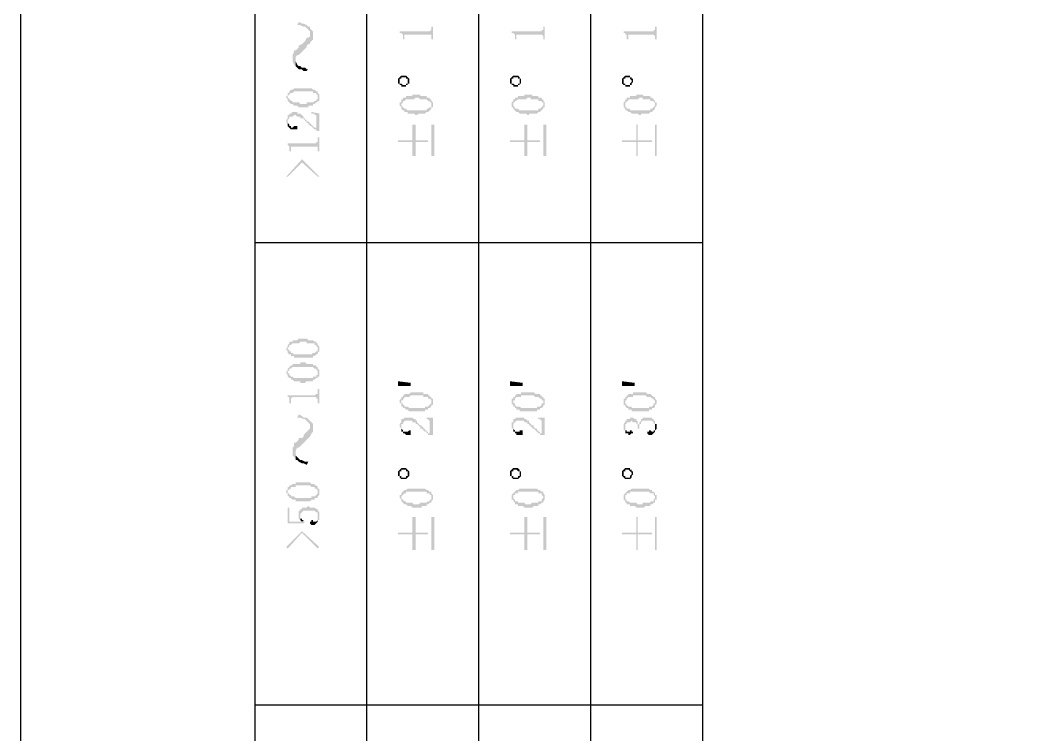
# Model space of a CAD drawing. Header units: millimetres. Extents: x 1448 to 2566, y 1057 to 1416.
# Drawn here: x 2146.13 to 2175.3, y 1375.23 to 1395.66 of the extents above; entities that cross this region are included whole.
import ezdxf

# ---------------------------------------------------------------- set-up
doc = ezdxf.new("R2010")
doc.units = ezdxf.units.MM

msp = doc.modelspace()

# ---------------------------------------------------------------- hatches: boundary and pattern name
at = {"transparency": 33554559}
for points in [[(2154.05303, 1395.52328), (2154.1433, 1395.52328), (2154.23356, 1395.47815), (2154.27869, 1395.47815), (2154.32383, 1395.43302), (2154.32383, 1395.43302), (2154.36896, 1395.38789), (2154.41409, 1395.34275), (2154.41409, 1394.9817), (2154.41409, 1395.02683), (2154.45922, 1395.07196), (2154.50436, 1395.11709), (2154.50436, 1395.34275), (2154.45922, 1395.38789), (2154.41409, 1395.43302), (2154.41409, 1395.47815), (2154.36896, 1395.47815), (2154.32383, 1395.52328), (2154.23356, 1395.56842), (2154.18843, 1395.56842), (2154.09817, 1395.61355)], [(2156.98662, 1395.34275), (2156.98662, 1395.29762), (2157.03176, 1395.29762), (2157.07689, 1395.25249), (2157.07689, 1395.20736), (2157.07689, 1395.11709), (2157.12202, 1395.11709), (2157.12202, 1395.20736), (2157.12202, 1395.25249), (2157.88927, 1395.25249), (2157.88927, 1395.20736), (2157.88927, 1395.11709), (2157.9344, 1395.11709), (2157.9344, 1395.47815), (2157.88927, 1395.47815), (2157.88927, 1395.43302), (2157.88927, 1395.38789), (2157.88927, 1395.38789), (2157.84414, 1395.34275), (2157.799, 1395.34275)], [(2160.19101, 1395.34275), (2160.19101, 1395.29762), (2160.23614, 1395.29762), (2160.28127, 1395.25249), (2160.28127, 1395.20736), (2160.28127, 1395.11709), (2160.32641, 1395.11709), (2160.32641, 1395.20736), (2160.32641, 1395.25249), (2161.04852, 1395.25249), (2161.09365, 1395.20736), (2161.09365, 1395.11709), (2161.13878, 1395.11709), (2161.13878, 1395.47815), (2161.09365, 1395.47815), (2161.09365, 1395.43302), (2161.09365, 1395.38789), (2161.04852, 1395.38789), (2161.04852, 1395.34275), (2161.00339, 1395.34275)], [(2163.39539, 1395.34275), (2163.39539, 1395.29762), (2163.44053, 1395.29762), (2163.44053, 1395.25249), (2163.48566, 1395.25249), (2163.48566, 1395.20736), (2163.48566, 1395.11709), (2163.53079, 1395.11709), (2163.53079, 1395.20736), (2163.53079, 1395.25249), (2164.2529, 1395.25249), (2164.29804, 1395.20736), (2164.29804, 1395.11709), (2164.34317, 1395.11709), (2164.34317, 1395.47815), (2164.29804, 1395.47815), (2164.29804, 1395.43302), (2164.29804, 1395.38789), (2164.2529, 1395.38789), (2164.2529, 1395.34275), (2164.20777, 1395.34275)], [(2153.91764, 1394.57551), (2153.91764, 1394.48524), (2153.96277, 1394.39498), (2154.0079, 1394.34985), (2154.0079, 1394.53038), (2154.0079, 1394.62064), (2154.05303, 1394.66577), (2154.09817, 1394.66577), (2154.1433, 1394.7109), (2154.18843, 1394.75604), (2154.23356, 1394.80117), (2154.27869, 1394.8463), (2154.32383, 1394.89143), (2154.32383, 1394.93656), (2154.36896, 1394.9817), (2154.41409, 1394.9817), (2154.41409, 1395.25249), (2154.41409, 1395.20736), (2154.36896, 1395.16223), (2154.32383, 1395.16223), (2154.27869, 1395.07196), (2154.23356, 1395.02683), (2154.23356, 1395.02683), (2154.18843, 1394.9817), (2154.09817, 1394.93656), (2154.09817, 1394.89143), (2154.05303, 1394.8463), (2154.0079, 1394.80117), (2153.96277, 1394.80117), (2153.96277, 1394.75604), (2153.91764, 1394.66577), (2153.91764, 1394.62064)], [(2154.0079, 1394.34985), (2154.0079, 1394.34985), (2154.05303, 1394.30471), (2154.09817, 1394.25958), (2154.18843, 1394.25958), (2154.23356, 1394.21445), (2154.32383, 1394.21445), (2154.36896, 1394.25958), (2154.32383, 1394.25958), (2154.27869, 1394.30471), (2154.18843, 1394.30471), (2154.1433, 1394.34985), (2154.09817, 1394.34985), (2154.05303, 1394.39498), (2154.0079, 1394.48524), (2154.0079, 1394.53038)], [(2156.94149, 1393.94366), (2156.94149, 1393.89852), (2156.94149, 1393.85339), (2156.98662, 1393.85339), (2156.98662, 1393.80826), (2156.98662, 1393.94366), (2156.98662, 1393.98879), (2157.03176, 1393.98879), (2157.03176, 1394.03392), (2157.16715, 1394.03392), (2157.16715, 1393.98879), (2157.21229, 1393.98879), (2157.21229, 1393.94366), (2157.21229, 1393.80826), (2157.21229, 1393.85339), (2157.25742, 1393.85339), (2157.25742, 1393.89852), (2157.25742, 1393.94366), (2157.25742, 1393.98879), (2157.25742, 1393.98879), (2157.21229, 1394.03392), (2157.21229, 1394.03392), (2157.16715, 1394.07905), (2157.03176, 1394.07905), (2156.98662, 1394.03392), (2156.98662, 1394.03392), (2156.94149, 1393.98879)], [(2160.14588, 1393.94366), (2160.14588, 1393.89852), (2160.14588, 1393.85339), (2160.19101, 1393.85339), (2160.19101, 1393.80826), (2160.19101, 1393.94366), (2160.19101, 1393.98879), (2160.23614, 1393.98879), (2160.23614, 1394.03392), (2160.37154, 1394.03392), (2160.37154, 1393.98879), (2160.41667, 1393.98879), (2160.41667, 1393.94366), (2160.41667, 1393.80826), (2160.41667, 1393.85339), (2160.4618, 1393.85339), (2160.4618, 1393.89852), (2160.4618, 1393.94366), (2160.4618, 1393.98879), (2160.41667, 1393.98879), (2160.41667, 1394.03392), (2160.41667, 1394.03392), (2160.37154, 1394.07905), (2160.23614, 1394.07905), (2160.19101, 1394.03392), (2160.19101, 1394.03392), (2160.14588, 1393.98879)], [(2163.35026, 1393.94366), (2163.35026, 1393.89852), (2163.35026, 1393.85339), (2163.35026, 1393.85339), (2163.39539, 1393.80826), (2163.39539, 1393.94366), (2163.39539, 1393.98879), (2163.44053, 1393.98879), (2163.44053, 1394.03392), (2163.57592, 1394.03392), (2163.57592, 1393.98879), (2163.57592, 1393.98879), (2163.62105, 1393.94366), (2163.62105, 1393.80826), (2163.62105, 1393.85339), (2163.62105, 1393.85339), (2163.66619, 1393.89852), (2163.66619, 1393.94366), (2163.66619, 1393.98879), (2163.62105, 1393.98879), (2163.62105, 1394.03392), (2163.57592, 1394.03392), (2163.57592, 1394.07905), (2163.44053, 1394.07905), (2163.39539, 1394.03392), (2163.39539, 1394.03392), (2163.35026, 1393.98879)], [(2153.73711, 1393.4472), (2153.73711, 1393.4472), (2153.78224, 1393.40207), (2153.78224, 1393.35694), (2153.78224, 1393.49234), (2153.78224, 1393.49234), (2153.82737, 1393.53747), (2153.82737, 1393.53747), (2153.87251, 1393.5826), (2153.91764, 1393.5826), (2153.96277, 1393.62773), (2154.50436, 1393.62773), (2154.50436, 1393.5826), (2154.59462, 1393.5826), (2154.59462, 1393.53747), (2154.63975, 1393.53747), (2154.63975, 1393.49234), (2154.63975, 1393.4472), (2154.63975, 1393.62773), (2154.59462, 1393.62773), (2154.54949, 1393.67286), (2154.50436, 1393.67286), (2154.45922, 1393.718), (2153.96277, 1393.718), (2153.91764, 1393.67286), (2153.87251, 1393.67286), (2153.82737, 1393.62773), (2153.82737, 1393.5826), (2153.78224, 1393.5826), (2153.78224, 1393.49234), (2153.73711, 1393.49234)], [(2156.98662, 1393.80826), (2157.03176, 1393.80826), (2157.03176, 1393.76313), (2157.16715, 1393.76313), (2157.16715, 1393.80826), (2157.21229, 1393.80826), (2157.21229, 1393.94366), (2157.21229, 1393.89852), (2157.21229, 1393.85339), (2157.16715, 1393.85339), (2157.16715, 1393.80826), (2157.07689, 1393.80826), (2157.03176, 1393.85339), (2156.98662, 1393.85339), (2156.98662, 1393.94366), (2156.98662, 1393.94366)], [(2160.19101, 1393.80826), (2160.23614, 1393.80826), (2160.23614, 1393.76313), (2160.37154, 1393.76313), (2160.37154, 1393.80826), (2160.41667, 1393.80826), (2160.41667, 1393.94366), (2160.41667, 1393.89852), (2160.41667, 1393.85339), (2160.37154, 1393.85339), (2160.37154, 1393.80826), (2160.28127, 1393.80826), (2160.23614, 1393.85339), (2160.19101, 1393.85339), (2160.19101, 1393.94366), (2160.19101, 1393.94366)], [(2163.39539, 1393.80826), (2163.44053, 1393.80826), (2163.44053, 1393.76313), (2163.57592, 1393.76313), (2163.57592, 1393.80826), (2163.62105, 1393.80826), (2163.62105, 1393.94366), (2163.62105, 1393.89852), (2163.62105, 1393.89852), (2163.57592, 1393.85339), (2163.57592, 1393.80826), (2163.44053, 1393.80826), (2163.44053, 1393.85339), (2163.39539, 1393.85339), (2163.39539, 1393.94366), (2163.39539, 1393.94366)], [(2153.78224, 1393.35694), (2153.82737, 1393.31181), (2153.82737, 1393.31181), (2153.87251, 1393.26667), (2153.91764, 1393.26667), (2153.96277, 1393.22154), (2154.05303, 1393.22154), (2154.09817, 1393.17641), (2154.36896, 1393.17641), (2154.36896, 1393.22154), (2154.50436, 1393.22154), (2154.50436, 1393.26667), (2154.54949, 1393.26667), (2154.59462, 1393.31181), (2154.63975, 1393.31181), (2154.63975, 1393.35694), (2154.68488, 1393.35694), (2154.68488, 1393.40207), (2154.68488, 1393.4472), (2154.68488, 1393.49234), (2154.68488, 1393.53747), (2154.68488, 1393.53747), (2154.63975, 1393.5826), (2154.63975, 1393.4472), (2154.63975, 1393.40207), (2154.59462, 1393.40207), (2154.59462, 1393.35694), (2154.54949, 1393.35694), (2154.50436, 1393.31181), (2154.32383, 1393.31181), (2154.32383, 1393.26667), (2154.1433, 1393.26667), (2154.09817, 1393.31181), (2153.91764, 1393.31181), (2153.91764, 1393.35694), (2153.87251, 1393.35694), (2153.82737, 1393.40207), (2153.82737, 1393.40207), (2153.78224, 1393.4472), (2153.78224, 1393.4472)], [(2156.98662, 1393.26667), (2156.98662, 1393.22154), (2156.98662, 1393.22154), (2157.03176, 1393.17641), (2157.03176, 1393.13128), (2157.03176, 1393.26667), (2157.03176, 1393.26667), (2157.07689, 1393.31181), (2157.07689, 1393.35694), (2157.12202, 1393.35694), (2157.16715, 1393.40207), (2157.39281, 1393.40207), (2157.43795, 1393.4472), (2157.52821, 1393.4472), (2157.57334, 1393.40207), (2157.75387, 1393.40207), (2157.799, 1393.35694), (2157.84414, 1393.35694), (2157.84414, 1393.31181), (2157.88927, 1393.31181), (2157.88927, 1393.26667), (2157.88927, 1393.40207), (2157.84414, 1393.40207), (2157.84414, 1393.4472), (2157.75387, 1393.4472), (2157.75387, 1393.49234), (2157.57334, 1393.49234), (2157.57334, 1393.53747), (2157.34768, 1393.53747), (2157.34768, 1393.49234), (2157.16715, 1393.49234), (2157.16715, 1393.4472), (2157.07689, 1393.4472), (2157.07689, 1393.40207), (2157.03176, 1393.40207), (2157.03176, 1393.35694), (2157.03176, 1393.31181), (2156.98662, 1393.31181)], [(2160.19101, 1393.26667), (2160.19101, 1393.22154), (2160.19101, 1393.17641), (2160.23614, 1393.17641), (2160.23614, 1393.13128), (2160.23614, 1393.26667), (2160.23614, 1393.31181), (2160.28127, 1393.31181), (2160.28127, 1393.35694), (2160.32641, 1393.35694), (2160.37154, 1393.40207), (2160.5972, 1393.40207), (2160.64233, 1393.4472), (2160.7326, 1393.4472), (2160.7326, 1393.40207), (2160.95826, 1393.40207), (2160.95826, 1393.35694), (2161.04852, 1393.35694), (2161.04852, 1393.31181), (2161.09365, 1393.31181), (2161.09365, 1393.26667), (2161.09365, 1393.40207), (2161.04852, 1393.40207), (2161.04852, 1393.4472), (2160.95826, 1393.4472), (2160.95826, 1393.49234), (2160.77773, 1393.49234), (2160.77773, 1393.53747), (2160.55207, 1393.53747), (2160.55207, 1393.49234), (2160.37154, 1393.49234), (2160.37154, 1393.4472), (2160.28127, 1393.4472), (2160.28127, 1393.40207), (2160.23614, 1393.40207), (2160.23614, 1393.35694), (2160.23614, 1393.35694), (2160.19101, 1393.31181)], [(2163.39539, 1393.26667), (2163.39539, 1393.22154), (2163.39539, 1393.17641), (2163.39539, 1393.17641), (2163.44053, 1393.13128), (2163.44053, 1393.26667), (2163.44053, 1393.31181), (2163.48566, 1393.31181), (2163.48566, 1393.35694), (2163.53079, 1393.35694), (2163.53079, 1393.40207), (2163.80158, 1393.40207), (2163.84672, 1393.4472), (2163.93698, 1393.4472), (2163.93698, 1393.40207), (2164.16264, 1393.40207), (2164.16264, 1393.35694), (2164.2529, 1393.35694), (2164.2529, 1393.31181), (2164.29804, 1393.31181), (2164.29804, 1393.26667), (2164.29804, 1393.35694), (2164.2529, 1393.40207), (2164.2529, 1393.40207), (2164.20777, 1393.4472), (2164.16264, 1393.4472), (2164.16264, 1393.49234), (2163.98211, 1393.49234), (2163.93698, 1393.53747), (2163.75645, 1393.53747), (2163.75645, 1393.49234), (2163.57592, 1393.49234), (2163.57592, 1393.4472), (2163.48566, 1393.4472), (2163.48566, 1393.40207), (2163.44053, 1393.40207), (2163.44053, 1393.35694), (2163.44053, 1393.35694), (2163.39539, 1393.31181)], [(2157.03176, 1393.13128), (2157.07689, 1393.08615), (2157.12202, 1393.08615), (2157.12202, 1393.04101), (2157.21229, 1393.04101), (2157.21229, 1392.99588), (2157.39281, 1392.99588), (2157.43795, 1392.95075), (2157.48308, 1392.95075), (2157.52821, 1392.99588), (2157.70874, 1392.99588), (2157.75387, 1393.04101), (2157.799, 1393.04101), (2157.84414, 1393.08615), (2157.84414, 1393.08615), (2157.88927, 1393.13128), (2157.88927, 1393.17641), (2157.9344, 1393.17641), (2157.9344, 1393.22154), (2157.9344, 1393.26667), (2157.9344, 1393.31181), (2157.9344, 1393.31181), (2157.88927, 1393.35694), (2157.88927, 1393.22154), (2157.88927, 1393.17641), (2157.84414, 1393.17641), (2157.799, 1393.13128), (2157.75387, 1393.13128), (2157.75387, 1393.08615), (2157.21229, 1393.08615), (2157.16715, 1393.13128), (2157.12202, 1393.13128), (2157.07689, 1393.17641), (2157.07689, 1393.17641), (2157.03176, 1393.22154), (2157.03176, 1393.26667)], [(2160.23614, 1393.13128), (2160.28127, 1393.08615), (2160.28127, 1393.08615), (2160.32641, 1393.04101), (2160.37154, 1393.04101), (2160.41667, 1392.99588), (2160.5972, 1392.99588), (2160.64233, 1392.95075), (2160.68746, 1392.95075), (2160.68746, 1392.99588), (2160.91312, 1392.99588), (2160.95826, 1393.04101), (2161.00339, 1393.04101), (2161.04852, 1393.08615), (2161.04852, 1393.08615), (2161.09365, 1393.13128), (2161.09365, 1393.17641), (2161.13878, 1393.17641), (2161.13878, 1393.22154), (2161.13878, 1393.26667), (2161.13878, 1393.31181), (2161.13878, 1393.31181), (2161.09365, 1393.35694), (2161.09365, 1393.22154), (2161.09365, 1393.22154), (2161.04852, 1393.17641), (2161.04852, 1393.17641), (2161.00339, 1393.13128), (2160.95826, 1393.13128), (2160.95826, 1393.08615), (2160.41667, 1393.08615), (2160.37154, 1393.13128), (2160.28127, 1393.13128), (2160.28127, 1393.17641), (2160.28127, 1393.17641), (2160.23614, 1393.22154), (2160.23614, 1393.26667)], [(2163.44053, 1393.13128), (2163.44053, 1393.08615), (2163.48566, 1393.08615), (2163.53079, 1393.04101), (2163.57592, 1393.04101), (2163.62105, 1392.99588), (2163.80158, 1392.99588), (2163.84672, 1392.95075), (2163.89185, 1392.95075), (2163.89185, 1392.99588), (2164.11751, 1392.99588), (2164.16264, 1393.04101), (2164.20777, 1393.04101), (2164.2529, 1393.08615), (2164.2529, 1393.08615), (2164.29804, 1393.13128), (2164.29804, 1393.17641), (2164.29804, 1393.17641), (2164.34317, 1393.22154), (2164.34317, 1393.26667), (2164.34317, 1393.31181), (2164.29804, 1393.31181), (2164.29804, 1393.35694), (2164.29804, 1393.22154), (2164.29804, 1393.22154), (2164.2529, 1393.17641), (2164.2529, 1393.17641), (2164.20777, 1393.13128), (2164.16264, 1393.13128), (2164.16264, 1393.08615), (2163.57592, 1393.08615), (2163.57592, 1393.13128), (2163.48566, 1393.13128), (2163.48566, 1393.17641), (2163.44053, 1393.17641), (2163.44053, 1393.22154), (2163.44053, 1393.26667)], [(2153.73711, 1392.77022), (2153.73711, 1392.72509), (2153.78224, 1392.72509), (2153.78224, 1392.63482), (2153.78224, 1392.77022), (2153.78224, 1392.81535), (2153.78224, 1392.81535), (2153.82737, 1392.86048), (2153.82737, 1392.90562), (2153.91764, 1392.90562), (2153.96277, 1392.95075), (2154.0079, 1392.95075), (2154.05303, 1392.90562), (2154.1433, 1392.90562), (2154.1433, 1392.86048), (2154.23356, 1392.86048), (2154.23356, 1392.81535), (2154.27869, 1392.81535), (2154.27869, 1392.77022), (2154.32383, 1392.77022), (2154.32383, 1392.72509), (2154.36896, 1392.72509), (2154.36896, 1392.67996), (2154.41409, 1392.67996), (2154.41409, 1392.63482), (2154.45922, 1392.63482), (2154.50436, 1392.58969), (2154.50436, 1392.58969), (2154.54949, 1392.54456), (2154.59462, 1392.54456), (2154.59462, 1392.49943), (2154.59462, 1392.58969), (2154.54949, 1392.58969), (2154.50436, 1392.63482), (2154.50436, 1392.63482), (2154.45922, 1392.67996), (2154.45922, 1392.67996), (2154.41409, 1392.72509), (2154.41409, 1392.72509), (2154.36896, 1392.77022), (2154.32383, 1392.77022), (2154.32383, 1392.81535), (2154.27869, 1392.81535), (2154.27869, 1392.86048), (2154.23356, 1392.86048), (2154.23356, 1392.90562), (2154.23356, 1392.90562), (2154.18843, 1392.95075), (2154.18843, 1392.95075), (2154.1433, 1392.99588), (2154.05303, 1392.99588), (2154.05303, 1393.04101), (2153.91764, 1393.04101), (2153.87251, 1392.99588), (2153.82737, 1392.99588), (2153.82737, 1392.95075), (2153.78224, 1392.95075), (2153.78224, 1392.90562), (2153.78224, 1392.86048), (2153.78224, 1392.86048), (2153.73711, 1392.81535)], [(2154.45922, 1393.04101), (2154.45922, 1392.99588), (2154.54949, 1392.99588), (2154.54949, 1392.95075), (2154.59462, 1392.95075), (2154.59462, 1392.90562), (2154.59462, 1392.49943), (2154.68488, 1392.49943), (2154.68488, 1392.99588)], [(2153.78224, 1392.63482), (2153.78224, 1392.63482), (2153.82737, 1392.58969), (2153.82737, 1392.58969), (2153.87251, 1392.54456), (2154.05303, 1392.54456), (2154.05303, 1392.63482), (2153.96277, 1392.63482), (2153.91764, 1392.58969), (2153.87251, 1392.58969), (2153.87251, 1392.63482), (2153.82737, 1392.63482), (2153.82737, 1392.67996), (2153.82737, 1392.67996), (2153.78224, 1392.72509), (2153.78224, 1392.77022)], [(2156.94149, 1392.22863), (2156.94149, 1392.1835), (2157.34768, 1392.1835), (2157.34768, 1391.77731), (2157.43795, 1391.77731), (2157.43795, 1392.1835), (2157.799, 1392.1835), (2157.799, 1392.22863), (2157.43795, 1392.22863), (2157.43795, 1392.67996), (2157.34768, 1392.67996), (2157.34768, 1392.22863)], [(2157.97953, 1391.77731), (2157.97953, 1392.67996), (2157.88927, 1392.67996), (2157.88927, 1391.77731)], [(2160.14588, 1392.22863), (2160.14588, 1392.1835), (2160.55207, 1392.1835), (2160.55207, 1391.77731), (2160.64233, 1391.77731), (2160.64233, 1392.1835), (2161.00339, 1392.1835), (2161.00339, 1392.22863), (2160.64233, 1392.22863), (2160.64233, 1392.67996), (2160.55207, 1392.67996), (2160.55207, 1392.22863)], [(2161.18392, 1391.77731), (2161.18392, 1392.67996), (2161.09365, 1392.67996), (2161.09365, 1391.77731)], [(2163.35026, 1392.22863), (2163.35026, 1392.1835), (2163.75645, 1392.1835), (2163.75645, 1391.77731), (2163.80158, 1391.77731), (2163.80158, 1392.1835), (2164.20777, 1392.1835), (2164.20777, 1392.22863), (2163.80158, 1392.22863), (2163.80158, 1392.67996), (2163.75645, 1392.67996), (2163.75645, 1392.22863)], [(2164.34317, 1391.77731), (2164.34317, 1392.67996), (2164.29804, 1392.67996), (2164.29804, 1391.77731)], [(2153.73711, 1392.13837), (2153.78224, 1392.13837), (2153.78224, 1392.09324), (2153.78224, 1392.09324), (2153.82737, 1392.04811), (2153.82737, 1392.00297), (2153.82737, 1391.91271), (2153.87251, 1391.91271), (2153.87251, 1392.04811), (2154.63975, 1392.04811), (2154.63975, 1392.00297), (2154.63975, 1391.91271), (2154.68488, 1391.91271), (2154.68488, 1392.3189), (2154.63975, 1392.3189), (2154.63975, 1392.22863), (2154.63975, 1392.1835), (2154.59462, 1392.1835), (2154.59462, 1392.13837), (2154.54949, 1392.13837)], [(2153.73711, 1391.19059), (2153.78224, 1391.19059), (2154.18843, 1391.59678), (2154.63975, 1391.19059), (2154.68488, 1391.19059), (2154.18843, 1391.68705)], [(2153.73711, 1386.28537), (2153.73711, 1386.24024), (2153.73711, 1386.24024), (2153.78224, 1386.19511), (2153.78224, 1386.14998), (2153.78224, 1386.28537), (2153.78224, 1386.28537), (2153.82737, 1386.3305), (2153.82737, 1386.37564), (2153.87251, 1386.37564), (2153.91764, 1386.42077), (2154.09817, 1386.42077), (2154.1433, 1386.4659), (2154.32383, 1386.4659), (2154.32383, 1386.42077), (2154.54949, 1386.42077), (2154.54949, 1386.37564), (2154.59462, 1386.37564), (2154.59462, 1386.3305), (2154.63975, 1386.3305), (2154.63975, 1386.28537), (2154.63975, 1386.42077), (2154.59462, 1386.42077), (2154.59462, 1386.4659), (2154.54949, 1386.4659), (2154.50436, 1386.51103), (2154.36896, 1386.51103), (2154.32383, 1386.55616), (2154.09817, 1386.55616), (2154.05303, 1386.51103), (2153.91764, 1386.51103), (2153.91764, 1386.4659), (2153.82737, 1386.4659), (2153.82737, 1386.42077), (2153.82737, 1386.42077), (2153.78224, 1386.37564), (2153.78224, 1386.3305), (2153.78224, 1386.3305)], [(2153.78224, 1386.14998), (2153.82737, 1386.10484), (2153.87251, 1386.10484), (2153.87251, 1386.05971), (2153.96277, 1386.05971), (2153.96277, 1386.01458), (2154.50436, 1386.01458), (2154.50436, 1386.05971), (2154.54949, 1386.05971), (2154.59462, 1386.10484), (2154.63975, 1386.10484), (2154.63975, 1386.14998), (2154.63975, 1386.14998), (2154.68488, 1386.19511), (2154.68488, 1386.24024), (2154.68488, 1386.28537), (2154.68488, 1386.3305), (2154.68488, 1386.3305), (2154.63975, 1386.37564), (2154.63975, 1386.24024), (2154.63975, 1386.19511), (2154.59462, 1386.19511), (2154.54949, 1386.14998), (2154.50436, 1386.14998), (2154.45922, 1386.10484), (2153.96277, 1386.10484), (2153.91764, 1386.14998), (2153.87251, 1386.14998), (2153.87251, 1386.19511), (2153.82737, 1386.19511), (2153.82737, 1386.24024), (2153.78224, 1386.24024), (2153.78224, 1386.28537)], [(2153.73711, 1385.60839), (2153.73711, 1385.56326), (2153.73711, 1385.56326), (2153.78224, 1385.51813), (2153.78224, 1385.47299), (2153.78224, 1385.60839), (2153.78224, 1385.60839), (2153.82737, 1385.65352), (2153.82737, 1385.69865), (2153.87251, 1385.69865), (2153.91764, 1385.74379), (2154.50436, 1385.74379), (2154.54949, 1385.69865), (2154.59462, 1385.69865), (2154.59462, 1385.65352), (2154.63975, 1385.65352), (2154.63975, 1385.60839), (2154.63975, 1385.74379), (2154.59462, 1385.74379), (2154.59462, 1385.78892), (2154.50436, 1385.78892), (2154.50436, 1385.83405), (2154.32383, 1385.83405), (2154.27869, 1385.87918), (2154.1433, 1385.87918), (2154.1433, 1385.83405), (2153.91764, 1385.83405), (2153.91764, 1385.78892), (2153.87251, 1385.78892), (2153.82737, 1385.74379), (2153.82737, 1385.74379), (2153.78224, 1385.69865), (2153.78224, 1385.65352), (2153.78224, 1385.65352)], [(2153.78224, 1385.47299), (2153.82737, 1385.42786), (2153.87251, 1385.42786), (2153.87251, 1385.38273), (2153.91764, 1385.38273), (2153.96277, 1385.3376), (2154.1433, 1385.3376), (2154.1433, 1385.29246), (2154.27869, 1385.29246), (2154.32383, 1385.3376), (2154.50436, 1385.3376), (2154.50436, 1385.38273), (2154.54949, 1385.38273), (2154.59462, 1385.42786), (2154.63975, 1385.42786), (2154.63975, 1385.47299), (2154.68488, 1385.47299), (2154.68488, 1385.51813), (2154.68488, 1385.60839), (2154.68488, 1385.65352), (2154.68488, 1385.65352), (2154.63975, 1385.69865), (2154.63975, 1385.56326), (2154.63975, 1385.51813), (2154.59462, 1385.51813), (2154.59462, 1385.47299), (2154.50436, 1385.47299), (2154.50436, 1385.42786), (2153.96277, 1385.42786), (2153.91764, 1385.47299), (2153.87251, 1385.47299), (2153.82737, 1385.51813), (2153.82737, 1385.56326), (2153.78224, 1385.56326), (2153.78224, 1385.60839)], [(2156.94149, 1385.3376), (2157.30255, 1385.29246), (2157.30255, 1385.2022), (2156.94149, 1385.2022)], [(2160.14588, 1385.3376), (2160.50693, 1385.29246), (2160.50693, 1385.2022), (2160.14588, 1385.2022)], [(2163.35026, 1385.3376), (2163.71132, 1385.29246), (2163.71132, 1385.2022), (2163.35026, 1385.2022)], [(2153.73711, 1384.93141), (2153.78224, 1384.93141), (2153.78224, 1384.88627), (2153.82737, 1384.88627), (2153.82737, 1384.84114), (2153.82737, 1384.70575), (2153.87251, 1384.70575), (2153.87251, 1384.84114), (2153.87251, 1384.84114), (2153.91764, 1384.88627), (2154.59462, 1384.88627), (2154.59462, 1384.84114), (2154.63975, 1384.84114), (2154.63975, 1384.70575), (2154.68488, 1384.70575), (2154.68488, 1385.11194), (2154.63975, 1385.11194), (2154.63975, 1385.02167), (2154.63975, 1384.97654), (2154.59462, 1384.97654), (2154.54949, 1384.93141)], [(2156.98662, 1384.75088), (2156.98662, 1384.70575), (2157.03176, 1384.70575), (2157.03176, 1384.66061), (2157.03176, 1384.61548), (2157.03176, 1384.75088), (2157.03176, 1384.79601), (2157.07689, 1384.79601), (2157.07689, 1384.84114), (2157.12202, 1384.84114), (2157.12202, 1384.88627), (2157.25742, 1384.88627), (2157.30255, 1384.93141), (2157.66361, 1384.93141), (2157.66361, 1384.88627), (2157.799, 1384.88627), (2157.799, 1384.84114), (2157.84414, 1384.84114), (2157.88927, 1384.79601), (2157.88927, 1384.75088), (2157.88927, 1384.88627), (2157.84414, 1384.88627), (2157.84414, 1384.93141), (2157.799, 1384.93141), (2157.799, 1384.97654), (2157.66361, 1384.97654), (2157.66361, 1385.02167), (2157.30255, 1385.02167), (2157.25742, 1384.97654), (2157.12202, 1384.97654), (2157.12202, 1384.93141), (2157.07689, 1384.93141), (2157.07689, 1384.88627), (2157.03176, 1384.88627), (2157.03176, 1384.84114), (2157.03176, 1384.84114), (2156.98662, 1384.79601)], [(2160.19101, 1384.75088), (2160.19101, 1384.70575), (2160.19101, 1384.70575), (2160.23614, 1384.66061), (2160.23614, 1384.61548), (2160.23614, 1384.75088), (2160.23614, 1384.79601), (2160.28127, 1384.79601), (2160.28127, 1384.84114), (2160.28127, 1384.84114), (2160.32641, 1384.88627), (2160.4618, 1384.88627), (2160.4618, 1384.93141), (2160.82286, 1384.93141), (2160.86799, 1384.88627), (2160.95826, 1384.88627), (2161.00339, 1384.84114), (2161.04852, 1384.84114), (2161.04852, 1384.79601), (2161.09365, 1384.79601), (2161.09365, 1384.75088), (2161.09365, 1384.88627), (2161.04852, 1384.88627), (2161.04852, 1384.93141), (2161.00339, 1384.93141), (2161.00339, 1384.97654), (2160.86799, 1384.97654), (2160.82286, 1385.02167), (2160.4618, 1385.02167), (2160.4618, 1384.97654), (2160.32641, 1384.97654), (2160.32641, 1384.93141), (2160.28127, 1384.93141), (2160.28127, 1384.88627), (2160.23614, 1384.88627), (2160.23614, 1384.84114), (2160.19101, 1384.84114)], [(2163.39539, 1384.75088), (2163.39539, 1384.70575), (2163.39539, 1384.66061), (2163.44053, 1384.66061), (2163.44053, 1384.61548), (2163.44053, 1384.75088), (2163.44053, 1384.79601), (2163.48566, 1384.79601), (2163.48566, 1384.84114), (2163.48566, 1384.84114), (2163.53079, 1384.88627), (2163.66619, 1384.88627), (2163.66619, 1384.93141), (2164.02724, 1384.93141), (2164.07238, 1384.88627), (2164.16264, 1384.88627), (2164.20777, 1384.84114), (2164.2529, 1384.84114), (2164.2529, 1384.79601), (2164.29804, 1384.79601), (2164.29804, 1384.75088), (2164.29804, 1384.88627), (2164.2529, 1384.88627), (2164.20777, 1384.93141), (2164.20777, 1384.93141), (2164.16264, 1384.97654), (2164.07238, 1384.97654), (2164.02724, 1385.02167), (2163.66619, 1385.02167), (2163.66619, 1384.97654), (2163.53079, 1384.97654), (2163.53079, 1384.93141), (2163.48566, 1384.93141), (2163.48566, 1384.88627), (2163.44053, 1384.88627), (2163.44053, 1384.84114), (2163.39539, 1384.84114)], [(2157.03176, 1384.61548), (2157.07689, 1384.61548), (2157.07689, 1384.57035), (2157.12202, 1384.57035), (2157.16715, 1384.52522), (2157.21229, 1384.52522), (2157.25742, 1384.48009), (2157.70874, 1384.48009), (2157.70874, 1384.52522), (2157.799, 1384.52522), (2157.799, 1384.57035), (2157.84414, 1384.57035), (2157.88927, 1384.61548), (2157.88927, 1384.66061), (2157.9344, 1384.66061), (2157.9344, 1384.70575), (2157.9344, 1384.75088), (2157.9344, 1384.79601), (2157.9344, 1384.84114), (2157.88927, 1384.84114), (2157.88927, 1384.88627), (2157.88927, 1384.70575), (2157.88927, 1384.70575), (2157.84414, 1384.66061), (2157.84414, 1384.66061), (2157.799, 1384.61548), (2157.70874, 1384.61548), (2157.70874, 1384.57035), (2157.25742, 1384.57035), (2157.21229, 1384.61548), (2157.12202, 1384.61548), (2157.12202, 1384.66061), (2157.07689, 1384.66061), (2157.07689, 1384.70575), (2157.03176, 1384.70575), (2157.03176, 1384.75088)], [(2160.23614, 1384.61548), (2160.28127, 1384.61548), (2160.28127, 1384.57035), (2160.32641, 1384.57035), (2160.32641, 1384.52522), (2160.41667, 1384.52522), (2160.41667, 1384.48009), (2160.91312, 1384.48009), (2160.91312, 1384.52522), (2161.00339, 1384.52522), (2161.00339, 1384.57035), (2161.04852, 1384.57035), (2161.09365, 1384.61548), (2161.09365, 1384.66061), (2161.13878, 1384.66061), (2161.13878, 1384.70575), (2161.13878, 1384.75088), (2161.13878, 1384.79601), (2161.13878, 1384.84114), (2161.09365, 1384.84114), (2161.09365, 1384.88627), (2161.09365, 1384.70575), (2161.04852, 1384.70575), (2161.04852, 1384.66061), (2161.04852, 1384.66061), (2161.00339, 1384.61548), (2160.91312, 1384.61548), (2160.91312, 1384.57035), (2160.4618, 1384.57035), (2160.41667, 1384.61548), (2160.32641, 1384.61548), (2160.28127, 1384.66061), (2160.28127, 1384.70575), (2160.23614, 1384.70575), (2160.23614, 1384.75088)], [(2163.44053, 1384.61548), (2163.44053, 1384.61548), (2163.48566, 1384.57035), (2163.53079, 1384.57035), (2163.53079, 1384.52522), (2163.62105, 1384.52522), (2163.62105, 1384.48009), (2164.11751, 1384.48009), (2164.11751, 1384.52522), (2164.20777, 1384.52522), (2164.20777, 1384.57035), (2164.2529, 1384.57035), (2164.29804, 1384.61548), (2164.29804, 1384.66061), (2164.29804, 1384.66061), (2164.34317, 1384.70575), (2164.34317, 1384.75088), (2164.34317, 1384.79601), (2164.34317, 1384.79601), (2164.29804, 1384.84114), (2164.29804, 1384.88627), (2164.29804, 1384.70575), (2164.2529, 1384.70575), (2164.2529, 1384.66061), (2164.2529, 1384.66061), (2164.20777, 1384.61548), (2164.11751, 1384.61548), (2164.11751, 1384.57035), (2163.62105, 1384.57035), (2163.62105, 1384.61548), (2163.53079, 1384.61548), (2163.48566, 1384.66061), (2163.48566, 1384.66061), (2163.44053, 1384.70575), (2163.44053, 1384.75088)], [(2154.05303, 1384.29956), (2154.1433, 1384.29956), (2154.23356, 1384.25442), (2154.27869, 1384.25442), (2154.32383, 1384.20929), (2154.32383, 1384.20929), (2154.36896, 1384.16416), (2154.41409, 1384.11903), (2154.41409, 1383.75797), (2154.41409, 1383.75797), (2154.45922, 1383.84823), (2154.50436, 1383.89337), (2154.50436, 1384.11903), (2154.45922, 1384.16416), (2154.41409, 1384.20929), (2154.41409, 1384.20929), (2154.36896, 1384.25442), (2154.32383, 1384.29956), (2154.23356, 1384.29956), (2154.18843, 1384.34469), (2154.09817, 1384.38982)], [(2156.98662, 1384.0739), (2156.98662, 1384.02876), (2156.98662, 1384.02876), (2157.03176, 1383.98363), (2157.03176, 1383.9385), (2157.03176, 1384.0739), (2157.03176, 1384.11903), (2157.07689, 1384.11903), (2157.07689, 1384.16416), (2157.12202, 1384.16416), (2157.12202, 1384.20929), (2157.34768, 1384.20929), (2157.34768, 1384.16416), (2157.43795, 1384.16416), (2157.43795, 1384.11903), (2157.48308, 1384.11903), (2157.52821, 1384.0739), (2157.52821, 1384.0739), (2157.57334, 1384.02876), (2157.57334, 1383.98363), (2157.61848, 1383.98363), (2157.66361, 1383.9385), (2157.66361, 1383.9385), (2157.70874, 1383.89337), (2157.75387, 1383.89337), (2157.75387, 1383.84823), (2157.799, 1383.84823), (2157.799, 1383.8031), (2157.84414, 1383.8031), (2157.84414, 1383.84823), (2157.799, 1383.84823), (2157.799, 1383.89337), (2157.75387, 1383.89337), (2157.75387, 1383.9385), (2157.70874, 1383.9385), (2157.70874, 1383.98363), (2157.66361, 1383.98363), (2157.66361, 1384.02876), (2157.61848, 1384.02876), (2157.61848, 1384.0739), (2157.57334, 1384.0739), (2157.52821, 1384.11903), (2157.52821, 1384.11903), (2157.48308, 1384.16416), (2157.48308, 1384.20929), (2157.43795, 1384.20929), (2157.43795, 1384.25442), (2157.39281, 1384.25442), (2157.34768, 1384.29956), (2157.12202, 1384.29956), (2157.07689, 1384.25442), (2157.03176, 1384.25442), (2157.03176, 1384.20929), (2157.03176, 1384.16416), (2157.03176, 1384.16416), (2156.98662, 1384.11903)], [(2157.70874, 1384.29956), (2157.75387, 1384.29956), (2157.75387, 1384.25442), (2157.799, 1384.25442), (2157.84414, 1384.20929), (2157.84414, 1383.8031), (2157.9344, 1383.8031), (2157.9344, 1384.29956)], [(2160.19101, 1384.0739), (2160.19101, 1384.02876), (2160.19101, 1383.98363), (2160.23614, 1383.98363), (2160.23614, 1383.9385), (2160.23614, 1384.0739), (2160.23614, 1384.11903), (2160.23614, 1384.11903), (2160.28127, 1384.16416), (2160.28127, 1384.16416), (2160.32641, 1384.20929), (2160.55207, 1384.20929), (2160.55207, 1384.16416), (2160.64233, 1384.16416), (2160.64233, 1384.11903), (2160.68746, 1384.11903), (2160.68746, 1384.0739), (2160.7326, 1384.0739), (2160.7326, 1384.02876), (2160.77773, 1384.02876), (2160.77773, 1383.98363), (2160.82286, 1383.98363), (2160.86799, 1383.9385), (2160.86799, 1383.9385), (2160.91312, 1383.89337), (2160.91312, 1383.89337), (2160.95826, 1383.84823), (2161.00339, 1383.84823), (2161.00339, 1383.8031), (2161.04852, 1383.8031), (2161.04852, 1383.84823), (2161.00339, 1383.84823), (2161.00339, 1383.89337), (2160.95826, 1383.89337), (2160.95826, 1383.9385), (2160.91312, 1383.9385), (2160.91312, 1383.98363), (2160.86799, 1383.98363), (2160.82286, 1384.02876), (2160.82286, 1384.0739), (2160.77773, 1384.0739), (2160.7326, 1384.11903), (2160.7326, 1384.11903), (2160.68746, 1384.16416), (2160.68746, 1384.20929), (2160.64233, 1384.20929), (2160.5972, 1384.25442), (2160.55207, 1384.25442), (2160.55207, 1384.29956), (2160.32641, 1384.29956), (2160.28127, 1384.25442), (2160.23614, 1384.25442), (2160.23614, 1384.20929), (2160.23614, 1384.16416), (2160.19101, 1384.16416)], [(2160.91312, 1384.29956), (2160.95826, 1384.29956), (2160.95826, 1384.25442), (2161.00339, 1384.25442), (2161.04852, 1384.20929), (2161.04852, 1383.8031), (2161.13878, 1383.8031), (2161.13878, 1384.29956)], [(2163.39539, 1384.02876), (2163.39539, 1383.9385), (2163.44053, 1383.9385), (2163.44053, 1384.02876), (2163.44053, 1384.0739), (2163.44053, 1384.11903), (2163.48566, 1384.11903), (2163.48566, 1384.16416), (2163.57592, 1384.16416), (2163.62105, 1384.20929), (2163.66619, 1384.16416), (2163.75645, 1384.16416), (2163.75645, 1384.11903), (2163.80158, 1384.11903), (2163.80158, 1384.0739), (2163.80158, 1384.02876), (2163.80158, 1383.98363), (2163.84672, 1383.98363), (2163.84672, 1384.02876), (2163.84672, 1384.11903), (2163.89185, 1384.11903), (2163.89185, 1384.16416), (2163.89185, 1384.16416), (2163.93698, 1384.20929), (2164.20777, 1384.20929), (2164.2529, 1384.16416), (2164.2529, 1384.11903), (2164.29804, 1384.11903), (2164.29804, 1384.0739), (2164.29804, 1384.02876), (2164.29804, 1384.20929), (2164.2529, 1384.20929), (2164.2529, 1384.25442), (2164.20777, 1384.25442), (2164.20777, 1384.29956), (2163.93698, 1384.29956), (2163.93698, 1384.25442), (2163.89185, 1384.25442), (2163.89185, 1384.20929), (2163.89185, 1384.20929), (2163.84672, 1384.16416), (2163.84672, 1384.11903), (2163.80158, 1384.11903), (2163.80158, 1384.20929), (2163.75645, 1384.20929), (2163.75645, 1384.25442), (2163.71132, 1384.25442), (2163.66619, 1384.29956), (2163.57592, 1384.29956), (2163.57592, 1384.25442), (2163.48566, 1384.25442), (2163.48566, 1384.20929), (2163.44053, 1384.20929), (2163.44053, 1384.16416), (2163.44053, 1384.16416), (2163.39539, 1384.11903), (2163.39539, 1384.0739)], [(2164.07238, 1383.84823), (2164.07238, 1383.84823), (2164.11751, 1383.8031), (2164.20777, 1383.8031), (2164.2529, 1383.84823), (2164.2529, 1383.84823), (2164.29804, 1383.89337), (2164.29804, 1383.9385), (2164.29804, 1383.9385), (2164.34317, 1383.98363), (2164.34317, 1384.02876), (2164.34317, 1384.0739), (2164.34317, 1384.11903), (2164.29804, 1384.11903), (2164.29804, 1384.16416), (2164.29804, 1384.02876), (2164.29804, 1383.98363), (2164.29804, 1383.9385), (2164.2529, 1383.9385), (2164.2529, 1383.89337), (2164.20777, 1383.89337), (2164.16264, 1383.9385), (2164.11751, 1383.9385), (2164.11751, 1383.89337), (2164.07238, 1383.89337)], [(2153.91764, 1383.35178), (2153.91764, 1383.21638), (2153.96277, 1383.17125), (2154.0079, 1383.12612), (2154.0079, 1383.30665), (2154.0079, 1383.35178), (2154.05303, 1383.44205), (2154.09817, 1383.44205), (2154.1433, 1383.48718), (2154.18843, 1383.53231), (2154.23356, 1383.57744), (2154.27869, 1383.62257), (2154.32383, 1383.66771), (2154.32383, 1383.66771), (2154.36896, 1383.71284), (2154.41409, 1383.75797), (2154.41409, 1384.02876), (2154.41409, 1383.98363), (2154.36896, 1383.9385), (2154.32383, 1383.89337), (2154.27869, 1383.84823), (2154.23356, 1383.8031), (2154.23356, 1383.75797), (2154.18843, 1383.71284), (2154.09817, 1383.71284), (2154.09817, 1383.66771), (2154.05303, 1383.62257), (2154.0079, 1383.57744), (2153.96277, 1383.57744), (2153.96277, 1383.48718), (2153.91764, 1383.44205), (2153.91764, 1383.39691)], [(2157.03176, 1383.9385), (2157.03176, 1383.89337), (2157.07689, 1383.89337), (2157.07689, 1383.84823), (2157.12202, 1383.84823), (2157.16715, 1383.8031), (2157.30255, 1383.8031), (2157.30255, 1383.89337), (2157.30255, 1383.9385), (2157.25742, 1383.9385), (2157.21229, 1383.89337), (2157.07689, 1383.89337), (2157.07689, 1383.9385), (2157.07689, 1383.9385), (2157.03176, 1383.98363), (2157.03176, 1384.02876), (2157.03176, 1384.02876)], [(2160.23614, 1383.9385), (2160.23614, 1383.89337), (2160.28127, 1383.89337), (2160.28127, 1383.84823), (2160.32641, 1383.84823), (2160.32641, 1383.8031), (2160.50693, 1383.8031), (2160.50693, 1383.89337), (2160.50693, 1383.9385), (2160.41667, 1383.9385), (2160.41667, 1383.89337), (2160.28127, 1383.89337), (2160.28127, 1383.9385), (2160.28127, 1383.9385), (2160.23614, 1383.98363), (2160.23614, 1384.02876), (2160.23614, 1384.02876)], [(2163.44053, 1383.9385), (2163.44053, 1383.89337), (2163.44053, 1383.84823), (2163.53079, 1383.84823), (2163.53079, 1383.8031), (2163.57592, 1383.8031), (2163.62105, 1383.84823), (2163.66619, 1383.84823), (2163.66619, 1383.89337), (2163.62105, 1383.89337), (2163.62105, 1383.9385), (2163.57592, 1383.9385), (2163.57592, 1383.89337), (2163.48566, 1383.89337), (2163.48566, 1383.9385), (2163.44053, 1383.9385), (2163.44053, 1383.98363), (2163.44053, 1384.02876)], [(2154.0079, 1383.12612), (2154.0079, 1383.08099), (2154.05303, 1383.08099), (2154.09817, 1383.03586), (2154.18843, 1382.99072), (2154.23356, 1382.99072), (2154.32383, 1382.94559), (2154.36896, 1383.03586), (2154.27869, 1383.03586), (2154.18843, 1383.08099), (2154.1433, 1383.08099), (2154.09817, 1383.12612), (2154.09817, 1383.12612), (2154.05303, 1383.17125), (2154.0079, 1383.21638), (2154.0079, 1383.30665)], [(2156.94149, 1382.71993), (2156.94149, 1382.62967), (2156.98662, 1382.62967), (2156.98662, 1382.58453), (2156.98662, 1382.76506), (2157.03176, 1382.76506), (2157.03176, 1382.81019), (2157.16715, 1382.81019), (2157.16715, 1382.76506), (2157.21229, 1382.76506), (2157.21229, 1382.71993), (2157.21229, 1382.58453), (2157.21229, 1382.58453), (2157.25742, 1382.62967), (2157.25742, 1382.6748), (2157.25742, 1382.76506), (2157.25742, 1382.76506), (2157.21229, 1382.81019), (2157.21229, 1382.81019), (2157.16715, 1382.85533), (2157.03176, 1382.85533), (2156.98662, 1382.81019), (2156.98662, 1382.81019), (2156.94149, 1382.76506)], [(2156.98662, 1382.58453), (2156.98662, 1382.58453), (2157.03176, 1382.5394), (2157.16715, 1382.5394), (2157.21229, 1382.58453), (2157.21229, 1382.71993), (2157.21229, 1382.6748), (2157.21229, 1382.62967), (2157.16715, 1382.62967), (2157.16715, 1382.58453), (2157.03176, 1382.58453), (2157.03176, 1382.62967), (2156.98662, 1382.62967), (2156.98662, 1382.6748), (2156.98662, 1382.6748)], [(2160.14588, 1382.71993), (2160.14588, 1382.62967), (2160.19101, 1382.62967), (2160.19101, 1382.58453), (2160.19101, 1382.76506), (2160.23614, 1382.76506), (2160.23614, 1382.81019), (2160.32641, 1382.81019), (2160.37154, 1382.76506), (2160.41667, 1382.76506), (2160.41667, 1382.71993), (2160.41667, 1382.58453), (2160.41667, 1382.58453), (2160.4618, 1382.62967), (2160.4618, 1382.6748), (2160.4618, 1382.76506), (2160.41667, 1382.76506), (2160.41667, 1382.81019), (2160.41667, 1382.81019), (2160.37154, 1382.85533), (2160.23614, 1382.85533), (2160.19101, 1382.81019), (2160.19101, 1382.81019), (2160.14588, 1382.76506)], [(2160.19101, 1382.58453), (2160.19101, 1382.58453), (2160.23614, 1382.5394), (2160.37154, 1382.5394), (2160.41667, 1382.58453), (2160.41667, 1382.71993), (2160.41667, 1382.6748), (2160.41667, 1382.62967), (2160.37154, 1382.62967), (2160.37154, 1382.58453), (2160.23614, 1382.58453), (2160.23614, 1382.62967), (2160.19101, 1382.62967), (2160.19101, 1382.6748), (2160.19101, 1382.6748)], [(2163.35026, 1382.71993), (2163.35026, 1382.62967), (2163.35026, 1382.62967), (2163.39539, 1382.58453), (2163.39539, 1382.76506), (2163.44053, 1382.76506), (2163.44053, 1382.81019), (2163.53079, 1382.81019), (2163.57592, 1382.76506), (2163.57592, 1382.76506), (2163.62105, 1382.71993), (2163.62105, 1382.58453), (2163.62105, 1382.62967), (2163.66619, 1382.6748), (2163.66619, 1382.76506), (2163.62105, 1382.76506), (2163.62105, 1382.81019), (2163.57592, 1382.81019), (2163.57592, 1382.85533), (2163.44053, 1382.85533), (2163.39539, 1382.81019), (2163.39539, 1382.81019), (2163.35026, 1382.76506)], [(2163.39539, 1382.58453), (2163.39539, 1382.58453), (2163.44053, 1382.5394), (2163.57592, 1382.5394), (2163.62105, 1382.58453), (2163.62105, 1382.71993), (2163.62105, 1382.6748), (2163.62105, 1382.6748), (2163.57592, 1382.62967), (2163.57592, 1382.58453), (2163.44053, 1382.58453), (2163.44053, 1382.62967), (2163.39539, 1382.62967), (2163.39539, 1382.6748), (2163.39539, 1382.6748)], [(2153.73711, 1382.17834), (2153.73711, 1382.13321), (2153.78224, 1382.13321), (2153.78224, 1382.08808), (2153.78224, 1382.04295), (2153.78224, 1382.17834), (2153.78224, 1382.22348), (2153.82737, 1382.22348), (2153.82737, 1382.26861), (2153.87251, 1382.26861), (2153.87251, 1382.31374), (2154.0079, 1382.31374), (2154.0079, 1382.35887), (2154.41409, 1382.35887), (2154.45922, 1382.31374), (2154.54949, 1382.31374), (2154.54949, 1382.26861), (2154.59462, 1382.26861), (2154.63975, 1382.22348), (2154.63975, 1382.17834), (2154.63975, 1382.31374), (2154.63975, 1382.31374), (2154.59462, 1382.35887), (2154.54949, 1382.35887), (2154.54949, 1382.40401), (2154.45922, 1382.40401), (2154.41409, 1382.44914), (2154.0079, 1382.44914), (2154.0079, 1382.40401), (2153.91764, 1382.40401), (2153.87251, 1382.35887), (2153.82737, 1382.35887), (2153.82737, 1382.31374), (2153.78224, 1382.31374), (2153.78224, 1382.26861), (2153.78224, 1382.22348), (2153.73711, 1382.22348)], [(2153.78224, 1382.04295), (2153.82737, 1382.04295), (2153.82737, 1381.99782), (2153.87251, 1381.99782), (2153.91764, 1381.95268), (2154.0079, 1381.95268), (2154.0079, 1381.90755), (2154.41409, 1381.90755), (2154.45922, 1381.95268), (2154.54949, 1381.95268), (2154.54949, 1381.99782), (2154.63975, 1381.99782), (2154.63975, 1382.04295), (2154.63975, 1382.04295), (2154.68488, 1382.08808), (2154.68488, 1382.13321), (2154.68488, 1382.17834), (2154.68488, 1382.22348), (2154.68488, 1382.26861), (2154.63975, 1382.26861), (2154.63975, 1382.31374), (2154.63975, 1382.17834), (2154.63975, 1382.13321), (2154.63975, 1382.13321), (2154.59462, 1382.08808), (2154.59462, 1382.08808), (2154.54949, 1382.04295), (2154.45922, 1382.04295), (2154.45922, 1381.99782), (2154.0079, 1381.99782), (2153.96277, 1382.04295), (2153.87251, 1382.04295), (2153.87251, 1382.08808), (2153.82737, 1382.08808), (2153.82737, 1382.13321), (2153.78224, 1382.13321), (2153.78224, 1382.17834)], [(2156.98662, 1381.99782), (2156.98662, 1381.99782), (2157.03176, 1381.95268), (2157.03176, 1381.90755), (2157.03176, 1382.04295), (2157.03176, 1382.04295), (2157.07689, 1382.08808), (2157.07689, 1382.08808), (2157.12202, 1382.13321), (2157.16715, 1382.13321), (2157.16715, 1382.17834), (2157.75387, 1382.17834), (2157.75387, 1382.13321), (2157.84414, 1382.13321), (2157.84414, 1382.08808), (2157.88927, 1382.08808), (2157.88927, 1382.04295), (2157.88927, 1381.99782), (2157.88927, 1382.17834), (2157.84414, 1382.17834), (2157.799, 1382.22348), (2157.75387, 1382.22348), (2157.70874, 1382.26861), (2157.21229, 1382.26861), (2157.16715, 1382.22348), (2157.12202, 1382.22348), (2157.07689, 1382.17834), (2157.07689, 1382.17834), (2157.03176, 1382.13321), (2157.03176, 1382.08808), (2156.98662, 1382.08808), (2156.98662, 1382.04295)], [(2157.03176, 1381.90755), (2157.07689, 1381.86242), (2157.07689, 1381.86242), (2157.12202, 1381.81729), (2157.16715, 1381.81729), (2157.21229, 1381.77215), (2157.30255, 1381.77215), (2157.34768, 1381.72702), (2157.61848, 1381.72702), (2157.61848, 1381.77215), (2157.75387, 1381.77215), (2157.75387, 1381.81729), (2157.799, 1381.81729), (2157.84414, 1381.86242), (2157.88927, 1381.86242), (2157.88927, 1381.90755), (2157.88927, 1381.90755), (2157.9344, 1381.95268), (2157.9344, 1381.99782), (2157.9344, 1382.04295), (2157.9344, 1382.08808), (2157.9344, 1382.08808), (2157.88927, 1382.13321), (2157.88927, 1381.99782), (2157.88927, 1381.95268), (2157.84414, 1381.95268), (2157.84414, 1381.90755), (2157.799, 1381.90755), (2157.75387, 1381.86242), (2157.57334, 1381.86242), (2157.52821, 1381.81729), (2157.39281, 1381.81729), (2157.34768, 1381.86242), (2157.16715, 1381.86242), (2157.16715, 1381.90755), (2157.12202, 1381.90755), (2157.07689, 1381.95268), (2157.07689, 1381.95268), (2157.03176, 1381.99782), (2157.03176, 1381.99782)], [(2160.19101, 1381.99782), (2160.19101, 1381.95268), (2160.23614, 1381.95268), (2160.23614, 1381.90755), (2160.23614, 1382.04295), (2160.23614, 1382.08808), (2160.28127, 1382.08808), (2160.28127, 1382.13321), (2160.37154, 1382.13321), (2160.37154, 1382.17834), (2160.95826, 1382.17834), (2160.95826, 1382.13321), (2161.04852, 1382.13321), (2161.04852, 1382.08808), (2161.04852, 1382.08808), (2161.09365, 1382.04295), (2161.09365, 1381.99782), (2161.09365, 1382.17834), (2161.04852, 1382.17834), (2161.00339, 1382.22348), (2160.95826, 1382.22348), (2160.91312, 1382.26861), (2160.41667, 1382.26861), (2160.37154, 1382.22348), (2160.32641, 1382.22348), (2160.28127, 1382.17834), (2160.28127, 1382.17834), (2160.23614, 1382.13321), (2160.23614, 1382.13321), (2160.19101, 1382.08808), (2160.19101, 1382.04295)], [(2160.23614, 1381.90755), (2160.28127, 1381.86242), (2160.28127, 1381.81729), (2160.37154, 1381.81729), (2160.37154, 1381.77215), (2160.50693, 1381.77215), (2160.55207, 1381.72702), (2160.77773, 1381.72702), (2160.82286, 1381.77215), (2160.95826, 1381.77215), (2160.95826, 1381.81729), (2161.00339, 1381.81729), (2161.04852, 1381.86242), (2161.09365, 1381.86242), (2161.09365, 1381.90755), (2161.09365, 1381.90755), (2161.13878, 1381.95268), (2161.13878, 1381.99782), (2161.13878, 1382.04295), (2161.13878, 1382.08808), (2161.13878, 1382.08808), (2161.09365, 1382.13321), (2161.09365, 1381.99782), (2161.09365, 1381.99782), (2161.04852, 1381.95268), (2161.04852, 1381.90755), (2160.95826, 1381.90755), (2160.95826, 1381.86242), (2160.77773, 1381.86242), (2160.7326, 1381.81729), (2160.5972, 1381.81729), (2160.55207, 1381.86242), (2160.37154, 1381.86242), (2160.37154, 1381.90755), (2160.28127, 1381.90755), (2160.28127, 1381.95268), (2160.28127, 1381.95268), (2160.23614, 1381.99782), (2160.23614, 1381.99782)], [(2163.39539, 1381.99782), (2163.39539, 1381.95268), (2163.39539, 1381.95268), (2163.44053, 1381.90755), (2163.44053, 1382.04295), (2163.44053, 1382.08808), (2163.48566, 1382.08808), (2163.48566, 1382.13321), (2163.57592, 1382.13321), (2163.57592, 1382.17834), (2164.11751, 1382.17834), (2164.16264, 1382.13321), (2164.2529, 1382.13321), (2164.2529, 1382.08808), (2164.2529, 1382.08808), (2164.29804, 1382.04295), (2164.29804, 1381.99782), (2164.29804, 1382.13321), (2164.2529, 1382.17834), (2164.20777, 1382.17834), (2164.20777, 1382.22348), (2164.16264, 1382.22348), (2164.11751, 1382.26861), (2163.62105, 1382.26861), (2163.57592, 1382.22348), (2163.53079, 1382.22348), (2163.48566, 1382.17834), (2163.48566, 1382.17834), (2163.44053, 1382.13321), (2163.44053, 1382.13321), (2163.39539, 1382.08808), (2163.39539, 1382.04295)], [(2163.44053, 1381.90755), (2163.44053, 1381.86242), (2163.48566, 1381.86242), (2163.48566, 1381.81729), (2163.57592, 1381.81729), (2163.57592, 1381.77215), (2163.71132, 1381.77215), (2163.75645, 1381.72702), (2163.98211, 1381.72702), (2164.02724, 1381.77215), (2164.16264, 1381.77215), (2164.16264, 1381.81729), (2164.20777, 1381.81729), (2164.2529, 1381.86242), (2164.29804, 1381.86242), (2164.29804, 1381.90755), (2164.29804, 1381.95268), (2164.34317, 1381.95268), (2164.34317, 1381.99782), (2164.34317, 1382.04295), (2164.34317, 1382.08808), (2164.29804, 1382.08808), (2164.29804, 1382.13321), (2164.29804, 1381.99782), (2164.29804, 1381.99782), (2164.2529, 1381.95268), (2164.2529, 1381.90755), (2164.16264, 1381.90755), (2164.16264, 1381.86242), (2163.93698, 1381.86242), (2163.93698, 1381.81729), (2163.80158, 1381.81729), (2163.75645, 1381.86242), (2163.57592, 1381.86242), (2163.53079, 1381.90755), (2163.48566, 1381.90755), (2163.48566, 1381.95268), (2163.44053, 1381.95268), (2163.44053, 1381.99782), (2163.44053, 1381.99782)], [(2153.78224, 1381.72702), (2153.78224, 1381.2757), (2154.23356, 1381.2757), (2154.27869, 1381.32083), (2154.23356, 1381.32083), (2154.23356, 1381.36597), (2154.18843, 1381.32083), (2153.82737, 1381.32083), (2153.82737, 1381.72702)], [(2154.09817, 1381.50136), (2154.09817, 1381.45623), (2154.09817, 1381.4111), (2154.09817, 1381.4111), (2154.1433, 1381.36597), (2154.1433, 1381.50136), (2154.1433, 1381.54649), (2154.1433, 1381.54649), (2154.18843, 1381.59163), (2154.18843, 1381.59163), (2154.23356, 1381.63676), (2154.54949, 1381.63676), (2154.59462, 1381.59163), (2154.63975, 1381.59163), (2154.63975, 1381.54649), (2154.63975, 1381.36597), (2154.68488, 1381.36597), (2154.68488, 1381.4111), (2154.68488, 1381.45623), (2154.68488, 1381.54649), (2154.68488, 1381.59163), (2154.68488, 1381.59163), (2154.63975, 1381.63676), (2154.63975, 1381.68189), (2154.59462, 1381.68189), (2154.54949, 1381.72702), (2154.41409, 1381.72702), (2154.36896, 1381.77215), (2154.36896, 1381.77215), (2154.32383, 1381.72702), (2154.18843, 1381.72702), (2154.18843, 1381.68189), (2154.1433, 1381.68189), (2154.1433, 1381.63676), (2154.09817, 1381.63676), (2154.09817, 1381.59163), (2154.09817, 1381.54649)], [(2154.1433, 1381.36597), (2154.1433, 1381.36597), (2154.18843, 1381.32083), (2154.18843, 1381.32083), (2154.23356, 1381.36597), (2154.18843, 1381.36597), (2154.18843, 1381.4111), (2154.1433, 1381.4111), (2154.1433, 1381.45623), (2154.1433, 1381.50136)], [(2154.41409, 1381.2757), (2154.41409, 1381.2757), (2154.45922, 1381.23057), (2154.54949, 1381.23057), (2154.59462, 1381.2757), (2154.59462, 1381.2757), (2154.63975, 1381.32083), (2154.63975, 1381.45623), (2154.63975, 1381.4111), (2154.63975, 1381.36597), (2154.63975, 1381.36597), (2154.59462, 1381.32083), (2154.50436, 1381.32083), (2154.50436, 1381.36597), (2154.45922, 1381.36597), (2154.45922, 1381.32083), (2154.41409, 1381.32083)], [(2156.94149, 1381.00491), (2156.94149, 1380.95978), (2157.34768, 1380.95978), (2157.34768, 1380.50845), (2157.43795, 1380.50845), (2157.43795, 1380.95978), (2157.799, 1380.95978), (2157.799, 1381.00491), (2157.43795, 1381.00491), (2157.43795, 1381.45623), (2157.34768, 1381.45623), (2157.34768, 1381.00491)], [(2157.97953, 1380.50845), (2157.97953, 1381.45623), (2157.88927, 1381.45623), (2157.88927, 1380.50845)], [(2160.14588, 1381.00491), (2160.14588, 1380.95978), (2160.55207, 1380.95978), (2160.55207, 1380.50845), (2160.64233, 1380.50845), (2160.64233, 1380.95978), (2161.00339, 1380.95978), (2161.00339, 1381.00491), (2160.64233, 1381.00491), (2160.64233, 1381.45623), (2160.55207, 1381.45623), (2160.55207, 1381.00491)], [(2161.18392, 1380.50845), (2161.18392, 1381.45623), (2161.09365, 1381.45623), (2161.09365, 1380.50845)], [(2163.35026, 1381.00491), (2163.35026, 1380.95978), (2163.75645, 1380.95978), (2163.75645, 1380.50845), (2163.80158, 1380.50845), (2163.80158, 1380.95978), (2164.20777, 1380.95978), (2164.20777, 1381.00491), (2163.80158, 1381.00491), (2163.80158, 1381.45623), (2163.75645, 1381.45623), (2163.75645, 1381.00491)], [(2164.34317, 1380.50845), (2164.34317, 1381.45623), (2164.29804, 1381.45623), (2164.29804, 1380.50845)], [(2153.73711, 1380.59872), (2153.78224, 1380.55359), (2154.18843, 1381.00491), (2154.63975, 1380.55359), (2154.68488, 1380.59872), (2154.18843, 1381.05004)]]:
    msp.add_hatch(color=256, dxfattribs=at).paths.add_polyline_path(points)

# ---------------------------------------------------------------- linework, layer by layer
msp.add_line((2152.83439, 1409.56132), (2152.83439, 1122.82038))
msp.add_lwpolyline([(2566.12792, 1118.56132), (2566.12792, 1415.56132), (2146.12793, 1415.56132), (2146.12793, 1118.56132)], close=True)
for points in [[(2156.03885, 1409.56132), (2156.03885, 1335.64707)], [(2159.24323, 1409.56132), (2159.24323, 1335.64707)], [(2162.44762, 1409.56132), (2162.44762, 1335.64707)], [(2165.652, 1409.56132), (2165.652, 1122.82038)], [(2152.83447, 1389.30923), (2165.652, 1389.30923)], [(2152.83447, 1376.0855), (2165.652, 1376.0855)]]:
    msp.add_lwpolyline(points)

doc.saveas('drawing.dxf')
